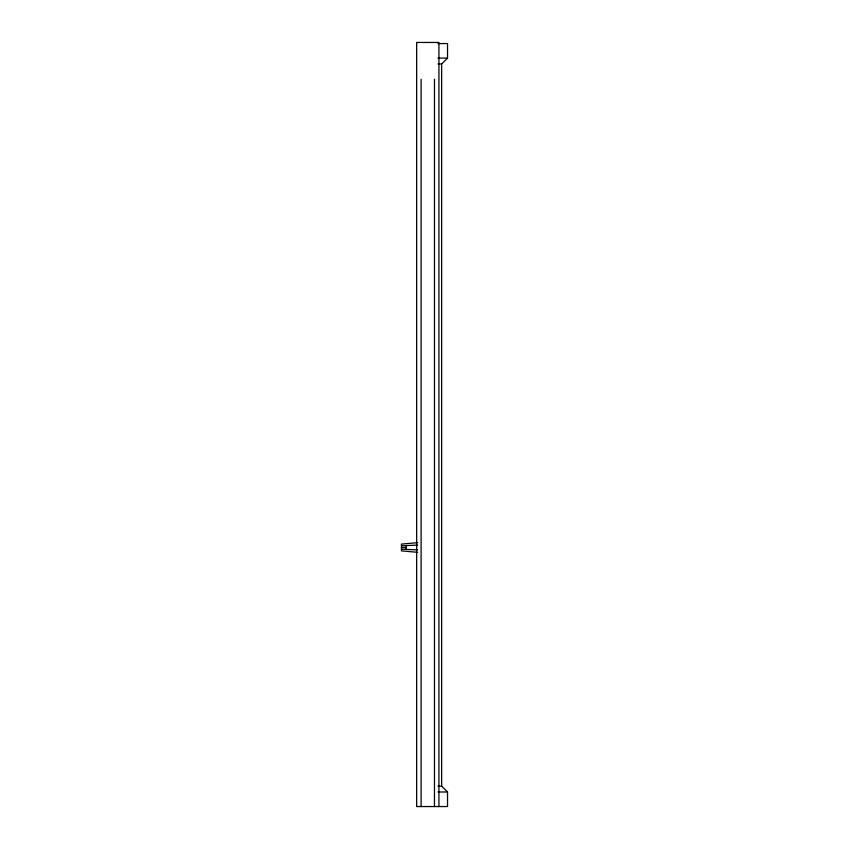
<?xml version="1.0" encoding="UTF-8"?>
<svg xmlns="http://www.w3.org/2000/svg" width="849" height="849" viewBox="0 0 849 849"><rect width="100%" height="100%" fill="white"/><g stroke="black" fill="none" stroke-linecap="round" stroke-linejoin="round"><path stroke-width="1.27" d="M438.933 806.55L438.933 42.45L416.657 42.45L416.657 806.55L447.529 806.55L447.529 791.99L441.65 786.11L441.65 64.004L447.529 58.125L447.529 43.564L437.978 43.564M417.644 542.681L401.471 544.092L401.471 550.895L417.644 552.306M401.471 545.79L417.612 545.09M437.978 58.125L447.529 58.125M438.01 64.004L441.65 64.004M401.471 547.499L406.13 547.499M438.01 786.11L441.65 786.11M437.978 791.99L447.529 791.99M401.471 549.197L417.612 549.897M434.476 79.233L434.476 806.55M421.115 79.233L421.115 806.55M406.13 545.589L406.13 549.399"/></g></svg>
